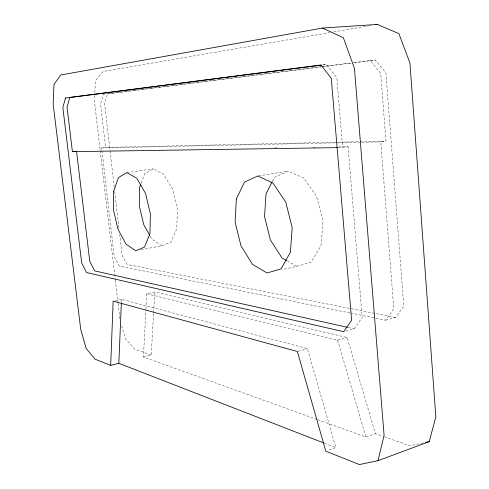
<?xml version="1.0" encoding="UTF-8"?>
<svg xmlns="http://www.w3.org/2000/svg" width="489" height="489" viewBox="0 0 489 489"><rect width="100%" height="100%" fill="white"/><g stroke="black" fill="none" stroke-linecap="round" stroke-linejoin="round"><path stroke-width="0.37" stroke-dasharray="2.44 1.83" d="M121.388 302.355L121.51 299.305L307.428 348.669L335.839 447.631L327.96 450.412M317.068 419.458L143.411 356.994L145.924 309.757M145.96 308.999L146.773 293.761L154.811 291.994L347.166 337.538L375.375 433.67L382.581 436.2M143.411 356.994L151.235 354.977L153.601 313.241M153.644 312.483L154.811 291.994M94.603 95.599L94.328 100.049L115.245 279.305M94.78 92.635L95.508 80.777L102.91 71.498L329.989 32.58M141.125 183.271L144.695 173.748L153.454 168.791L163.681 174.255L172.531 189.06L177.379 209.158L176.78 228.675L171.022 242.018L161.896 245.729L140.942 249.757M272.465 181.236L274.506 177.232L288.217 171.162L303.712 178.014L316.634 196.547L323.033 221.67L320.949 245.894L311.206 262.165L296.884 266.322L281.597 269.732M345.839 331.139L354.225 328.828L362.196 317.447L348.101 146.743L338.186 146.902M350.705 313.088L385.607 320.185L393.822 308.938L380.79 141.883L385.955 141.113L380.717 73.35L370.277 60.526L352.111 62.824M385.607 320.185L395.503 317.459L403.792 306.255L385.919 72.83L375.46 60.055L370.277 60.526M317.789 419.721L365.888 437.019L375.375 433.67M298.07 351.285L307.428 348.669M146.773 293.761L337.624 340.21L347.166 337.538M115.239 300.686L121.51 299.305M423.297 442.893L409.947 445.809L383.303 436.451M333.755 31.932L368.376 25.996M369.128 25.868L370.638 25.611M258.534 175.881L288.217 171.162M338.07 147.623L342.655 147.556L348.101 146.743M126.847 172.635L153.454 168.791M322.764 64.976L326.53 64.493L336.835 77.757L342.655 147.556M101.871 150.19L101.602 147.922L105.606 147.415L359.293 141.712M321.065 66.755L103.466 94.298L100.545 103.784L105.606 147.415M321.823 66.657L351.353 62.922M322.587 66.736L107.507 93.906L104.56 103.375L109.964 150.178M323.339 66.638L352.801 62.916M353.553 62.818L375.46 60.055M323.064 64.805L326.53 64.493M360.057 141.694L385.955 141.113M101.602 147.922L380.79 141.883M274.873 147.929L277.159 147.892M313.015 147.311L317.587 147.238M395.503 317.459L127.085 264.451L122.061 255.075L119.713 234.708M349.959 312.936L119.261 266.01L114.261 256.584L101.957 150.948M348.309 327.502L354.225 328.828M151.235 354.977L134.866 349.232L125.514 338.956L121.712 326.004M324.482 443.217L335.839 447.631M287.19 260.875L296.884 266.322M161.896 245.729L151.963 239.28L150.105 235.973M337.624 340.21L365.888 437.019M115.337 280.063L117.99 302.807M118.081 303.565L120.025 320.246M110.049 150.936L114.316 187.923M114.75 191.7L119.016 228.675"/><path stroke-width="0.73" d="M110.697 365.411L113.142 301.145L297.355 351.487L325.808 451.17L359.372 464.55L377.991 460.693L429.232 441.598L435.84 416.872L409.929 62.989L398.865 33.607L377.41 24.45L322.398 28.069L60.807 74.988L53.979 84.426L53.16 104.133L80.728 329.354L86.186 348.547L95.159 359.213L110.697 365.411L118.833 363.315L323.773 442.942M118.833 363.315L121.351 303.119M377.991 460.693L384.091 435.314L354.427 68.264L343.315 37.677L322.398 28.069M140.618 184.628L139.597 187.348L139.298 205.887L143.778 224.738L149.732 235.313M272.122 181.902L266.004 193.919L264.561 216.645L270.344 239.848L282.019 257.972L286.542 260.509M425.522 442.404L429.232 441.598M375.907 24.707L377.41 24.45M321.255 65.171L69.719 97.549L67.054 107.189L72.409 151.657L337.306 147.635M72.409 151.657L75.172 151.303M347.569 327.337L94.683 270.912L89.768 261.315L76.547 151.125M113.613 191.364L113.491 210.16L117.996 229.31L126.04 244.133L135.71 250.765L144.512 247.086L149.97 233.595L150.374 213.791L145.502 193.351L136.798 178.259L126.847 172.635L118.417 177.605L113.613 191.364M236.34 199.005L235.123 222.128L240.955 245.79L252.483 264.335L267.043 272.978L280.986 268.889L290.368 252.41L292.202 227.746L285.747 202.085L272.972 183.094L257.795 175.997L244.482 182.079L236.34 199.005M65.489 97.953L62.855 107.617L81.663 262.886L86.547 272.538L343.736 331.713L351.615 320.289L331.273 78.313L320.98 64.994L65.489 97.953"/></g></svg>
